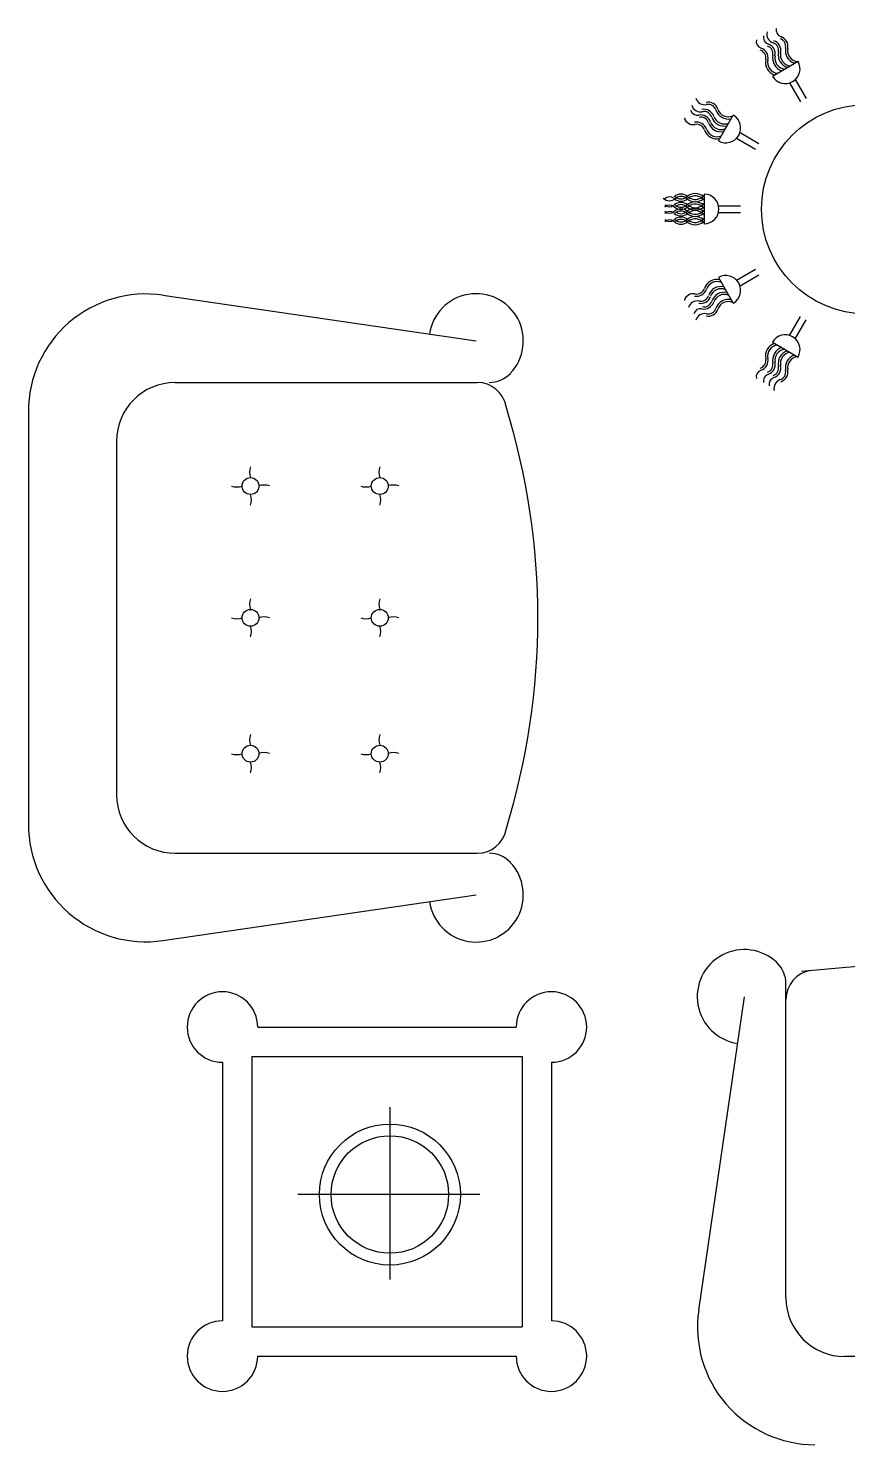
# Model space of a CAD drawing. Header units: inches. Extents: x 5.4 to 47.9, y 11.7 to 36.5.
# Drawn here: x 36.584 to 37.7, y 14.343 to 16.271 of the extents above; entities that cross this region are included whole.
import ezdxf

# ---------------------------------------------------------------- set-up
doc = ezdxf.new("R2010")
doc.units = ezdxf.units.IN
doc.header["$MEASUREMENT"] = 0
doc.layers.add('02', color=2, linetype='Continuous')

msp = doc.modelspace()

# ---------------------------------------------------------------- linework, layer by layer
at = {"layer": '02'}
for p, q in [((37.5973, 16.206), (37.6323, 16.2262)), ((37.6284, 16.2012), (37.6433, 16.1754)), ((37.6206, 16.1968), (37.6355, 16.1709)), ((37.5239, 16.1179), (37.5441, 16.1529)), ((37.5486, 16.1215), (37.5744, 16.1066)), ((37.5532, 16.1293), (37.5789, 16.1144)), ((37.5043, 16.0452), (37.5043, 16.0044)), ((37.5239, 16.0293), (37.5538, 16.0293)), ((37.5239, 16.0203), (37.5538, 16.0203)), ((37.5239, 15.9318), (37.5441, 15.8968)), ((37.5486, 15.9282), (37.5744, 15.9431)), ((37.5532, 15.9204), (37.5789, 15.9353)), ((36.7671, 15.9077), (37.1939, 15.8456)), ((37.6206, 15.8529), (37.6355, 15.8788)), ((37.6284, 15.8485), (37.6433, 15.8743)), ((37.5973, 15.8437), (37.6323, 15.8235)), ((36.7841, 15.7889), (37.1954, 15.7889)), ((36.5841, 15.7494), (36.5841, 15.1874)), ((36.7041, 15.7089), (36.7041, 15.2279)), ((36.7841, 15.1479), (37.1954, 15.1479)), ((36.7671, 15.0291), (37.1939, 15.0912)), ((37.6158, 14.5427), (37.6158, 14.9709)), ((37.497, 14.5258), (37.5591, 14.9526)), ((36.8964, 14.9113), (37.2484, 14.9113)), ((36.8884, 14.8713), (36.8884, 14.5033)), ((36.8884, 14.8713), (37.2564, 14.8713)), ((37.2564, 14.8713), (37.2564, 14.5033)), ((36.8484, 14.8633), (36.8484, 14.5113)), ((37.2964, 14.8633), (37.2964, 14.5113)), ((37.0764, 14.8021), (37.0764, 14.5675)), ((37.1987, 14.6833), (36.9512, 14.6833)), ((36.8884, 14.5033), (37.2564, 14.5033)), ((36.8964, 14.4633), (37.2484, 14.4633)), ((39.8718, 14.4627), (37.6958, 14.4627))]:
    msp.add_line(p, q, dxfattribs=at)
for centre, radius in [((37.725, 16.0248), 0.1425), ((36.8866, 15.6479), 0.0115), ((37.0626, 15.6479), 0.0115), ((36.8866, 15.4684), 0.0115), ((37.0626, 15.4684), 0.0115), ((36.8866, 15.2835), 0.0115), ((37.0626, 15.2835), 0.0115), ((37.0764, 14.6833), 0.096), ((37.0764, 14.6833), 0.08)]:
    msp.add_circle(centre, radius, dxfattribs=at)
for centre, radius, start, end in [((37.5945, 16.2588), 0.0095, 166.3259, 251.7622), ((37.6022, 16.2632), 0.0125, 166.3259, 251.7622), ((37.6119, 16.2688), 0.0095, 166.3259, 251.7622), ((37.6045, 16.2465), 0.011, 348.2378, 71.7622), ((37.6045, 16.2465), 0.014, 348.2378, 71.7622), ((37.5848, 16.2532), 0.0095, 166.3259, 251.7622), ((37.5774, 16.2308), 0.011, 348.2378, 71.7622), ((37.5774, 16.2308), 0.014, 348.2378, 71.7622), ((37.5871, 16.2364), 0.011, 348.2378, 71.7622), ((37.5871, 16.2364), 0.014, 348.2378, 71.7622), ((37.5948, 16.2409), 0.011, 348.2378, 71.7622), ((37.5948, 16.2409), 0.014, 348.2378, 71.7622), ((37.6232, 16.2349), 0.018, 168.2378, 252.1894), ((37.6232, 16.2349), 0.015, 168.2378, 263.672), ((37.633, 16.2406), 0.018, 168.2378, 252.1894), ((37.633, 16.2406), 0.015, 168.2378, 263.672), ((37.6058, 16.2249), 0.018, 168.2378, 252.1894), ((37.6058, 16.2249), 0.015, 168.2378, 263.672), ((37.6148, 16.2161), 0.0202, 210.0956, 29.9044), ((37.6156, 16.2305), 0.018, 168.2378, 252.1894), ((37.6156, 16.2305), 0.015, 168.2378, 263.672), ((37.495, 16.1622), 0.0095, 196.3259, 281.7622), ((37.4994, 16.1698), 0.0125, 196.3259, 281.7622), ((37.505, 16.1796), 0.0125, 196.3259, 281.7622), ((37.5042, 16.1468), 0.014, 18.2378, 101.7622), ((37.5098, 16.1565), 0.014, 18.2378, 101.7622), ((37.5098, 16.1565), 0.011, 18.2378, 101.7622), ((37.5374, 16.1656), 0.018, 198.2378, 282.1894), ((37.5374, 16.1656), 0.015, 198.2378, 293.672), ((37.4894, 16.1525), 0.0125, 196.3259, 281.7622), ((37.4942, 16.1294), 0.014, 18.2378, 101.7622), ((37.4942, 16.1294), 0.011, 18.2378, 101.7622), ((37.4998, 16.1391), 0.014, 18.2378, 101.7622), ((37.4998, 16.1391), 0.011, 18.2378, 101.7622), ((37.5042, 16.1468), 0.011, 18.2378, 101.7622), ((37.5274, 16.1482), 0.018, 198.2378, 282.1894), ((37.5274, 16.1482), 0.015, 198.2378, 293.672), ((37.5318, 16.1559), 0.018, 198.2378, 282.1894), ((37.5318, 16.1559), 0.015, 198.2378, 293.672), ((37.5339, 16.1354), 0.0202, 240.0956, 59.9044), ((37.5218, 16.1385), 0.018, 198.2378, 282.1894), ((37.5218, 16.1385), 0.015, 198.2378, 293.672), ((37.4728, 16.0313), 0.014, 48.2378, 131.7622), ((37.4922, 16.028), 0.018, 47.8106, 131.7622), ((37.4922, 16.053), 0.015, 228.2378, 323.672), ((37.5043, 16.0251), 0.0202, 270.0956, 89.9044), ((37.4572, 16.0489), 0.0125, 226.3259, 311.7622), ((37.4572, 16.0321), 0.0095, 48.2378, 133.6741), ((37.4572, 16.0376), 0.0095, 226.3259, 311.7622), ((37.4572, 16.0209), 0.0095, 48.2378, 133.6741), ((37.4728, 16.0497), 0.014, 228.2378, 311.7622), ((37.4728, 16.0201), 0.014, 48.2378, 131.7622), ((37.4728, 16.0385), 0.014, 228.2378, 311.7622), ((37.4728, 16.0112), 0.014, 48.2378, 131.7622), ((37.4728, 16.0313), 0.011, 48.2378, 131.7622), ((37.4728, 16.0497), 0.011, 228.2378, 311.7622), ((37.4728, 16.0201), 0.011, 48.2378, 131.7622), ((37.4728, 16.0385), 0.011, 228.2378, 311.7622), ((37.4922, 16.053), 0.018, 228.2378, 312.1894), ((37.4922, 16.0168), 0.018, 47.8106, 131.7622), ((37.4922, 16.0418), 0.018, 228.2378, 312.1894), ((37.4922, 16.0079), 0.018, 47.8106, 131.7622), ((37.4922, 16.028), 0.015, 36.328, 131.7622), ((37.4922, 16.0418), 0.015, 228.2378, 323.672), ((37.4922, 16.0168), 0.015, 36.328, 131.7622), ((37.4572, 16.0288), 0.0095, 226.3259, 311.7622), ((37.4572, 16.0121), 0.0095, 48.2378, 133.6741), ((37.4572, 16.0176), 0.0095, 226.3259, 311.7622), ((37.4572, 16.0008), 0.0095, 48.2378, 133.6741), ((37.4728, 16.0296), 0.014, 228.2378, 311.7622), ((37.4728, 16), 0.014, 48.2378, 131.7622), ((37.4728, 16.0184), 0.014, 228.2378, 311.7622), ((37.4728, 16.0112), 0.011, 48.2378, 131.7622), ((37.4728, 16.0296), 0.011, 228.2378, 311.7622), ((37.4728, 16), 0.011, 48.2378, 131.7622), ((37.4728, 16.0184), 0.011, 228.2378, 311.7622), ((37.4922, 16.0329), 0.018, 228.2378, 312.1894), ((37.4922, 15.9967), 0.018, 47.8106, 131.7622), ((37.4922, 16.0217), 0.018, 228.2378, 312.1894), ((37.4922, 16.0329), 0.015, 228.2378, 323.672), ((37.4922, 16.0079), 0.015, 36.328, 131.7622), ((37.4922, 16.0217), 0.015, 228.2378, 323.672), ((37.4922, 15.9967), 0.015, 36.328, 131.7622), ((37.5218, 15.9112), 0.018, 77.8106, 161.7622), ((37.5339, 15.9143), 0.0202, 300.0956, 119.9044), ((36.7441, 15.7494), 0.16, 81.7168, 180), ((37.1939, 15.8456), 0.0642, 316.3811, 171.7168), ((37.4894, 15.8972), 0.0125, 78.2378, 163.6741), ((37.4942, 15.9203), 0.014, 258.2378, 341.7622), ((37.4942, 15.9203), 0.011, 258.2378, 341.7622), ((37.5218, 15.9112), 0.015, 66.328, 161.7622), ((37.5274, 15.9015), 0.018, 77.8106, 161.7622), ((37.5274, 15.9015), 0.015, 66.328, 161.7622), ((37.5318, 15.8938), 0.018, 77.8106, 161.7622), ((37.5318, 15.8938), 0.015, 66.328, 161.7622), ((37.495, 15.8875), 0.0125, 78.2378, 163.6741), ((37.4998, 15.9105), 0.014, 258.2378, 341.7622), ((37.4998, 15.9105), 0.011, 258.2378, 341.7622), ((37.5042, 15.9029), 0.014, 258.2378, 341.7622), ((37.5042, 15.9029), 0.011, 258.2378, 341.7622), ((37.5098, 15.8932), 0.011, 258.2378, 341.7622), ((37.5374, 15.8841), 0.018, 77.8106, 161.7622), ((37.5374, 15.8841), 0.015, 66.328, 161.7622), ((37.4994, 15.8799), 0.0095, 78.2378, 163.6741), ((37.505, 15.8701), 0.0125, 78.2378, 163.6741), ((37.5098, 15.8932), 0.014, 258.2378, 341.7622), ((37.6148, 15.8336), 0.0202, 330.0956, 149.9044), ((37.6058, 15.8248), 0.018, 107.8106, 191.7622), ((37.6058, 15.8248), 0.015, 96.328, 191.7622), ((37.6156, 15.8192), 0.018, 107.8106, 191.7622), ((37.6156, 15.8192), 0.015, 96.328, 191.7622), ((37.6232, 15.8148), 0.018, 107.8106, 191.7622), ((37.5774, 15.8189), 0.011, 288.2378, 11.7622), ((37.5774, 15.8189), 0.014, 288.2378, 11.7622), ((37.5871, 15.8133), 0.011, 288.2378, 11.7622), ((37.5871, 15.8133), 0.014, 288.2378, 11.7622), ((37.6232, 15.8148), 0.015, 96.328, 191.7622), ((37.633, 15.8091), 0.018, 107.8106, 191.7622), ((37.633, 15.8091), 0.015, 96.328, 191.7622), ((37.2115, 15.8289), 0.04, 270, 316.3811), ((37.5848, 15.7965), 0.0095, 108.2378, 193.6741), ((37.5945, 15.7909), 0.0095, 108.2378, 193.6741), ((37.6022, 15.7865), 0.0095, 108.2378, 193.6741), ((37.5948, 15.8088), 0.011, 288.2378, 11.7622), ((37.5948, 15.8088), 0.014, 288.2378, 11.7622), ((37.6045, 15.8032), 0.011, 288.2378, 11.7622), ((37.6045, 15.8032), 0.014, 288.2378, 11.7622), ((36.7841, 15.7089), 0.08, 90, 180), ((37.1954, 15.7489), 0.04, 10.7832, 90), ((37.6119, 15.7809), 0.0125, 108.2378, 193.6741), ((36.2967, 15.4684), 0.9812, 342.935, 17.065), ((36.9057, 15.6667), 0.0204, 159.3152, 200.6848), ((37.0817, 15.6667), 0.0204, 159.3152, 200.6848), ((36.8679, 15.667), 0.0204, 249.3152, 290.6848), ((36.9053, 15.6289), 0.0204, 69.3152, 110.6848), ((37.0439, 15.667), 0.0204, 249.3152, 290.6848), ((37.0813, 15.6289), 0.0204, 69.3152, 110.6848), ((36.8676, 15.6292), 0.0204, 339.3152, 20.6848), ((37.0436, 15.6292), 0.0204, 339.3152, 20.6848), ((36.9057, 15.4871), 0.0204, 159.3152, 200.6848), ((37.0817, 15.4871), 0.0204, 159.3152, 200.6848), ((36.8679, 15.4875), 0.0204, 249.3152, 290.6848), ((36.9053, 15.4493), 0.0204, 69.3152, 110.6848), ((37.0439, 15.4875), 0.0204, 249.3152, 290.6848), ((37.0813, 15.4493), 0.0204, 69.3152, 110.6848), ((36.8676, 15.4497), 0.0204, 339.3152, 20.6848), ((37.0436, 15.4497), 0.0204, 339.3152, 20.6848), ((36.9057, 15.3022), 0.0204, 159.3152, 200.6848), ((37.0817, 15.3022), 0.0204, 159.3152, 200.6848), ((36.8679, 15.3026), 0.0204, 249.3152, 290.6848), ((36.9053, 15.2645), 0.0204, 69.3152, 110.6848), ((37.0439, 15.3026), 0.0204, 249.3152, 290.6848), ((37.0813, 15.2645), 0.0204, 69.3152, 110.6848), ((36.8676, 15.2648), 0.0204, 339.3152, 20.6848), ((37.0436, 15.2648), 0.0204, 339.3152, 20.6848), ((36.7841, 15.2279), 0.08, 180, 270), ((36.7441, 15.1874), 0.16, 180, 278.2832), ((37.1954, 15.1879), 0.04, 270, 349.2168), ((37.2115, 15.1079), 0.04, 43.6189, 90), ((37.1939, 15.0912), 0.0642, 188.2832, 43.6189), ((38.7845, 2.1565), 12.8819, 84.95029, 95.11099), ((37.5591, 14.9526), 0.0642, 46.3811, 261.7168), ((37.5758, 14.9701), 0.04, 0, 46.3811), ((37.6558, 14.949), 0.04, 99.4246, 180), ((36.8484, 14.9113), 0.048, 0, 270), ((37.2964, 14.9113), 0.048, 270, 180), ((37.6958, 14.5427), 0.08, 180, 270), ((37.6553, 14.5027), 0.16, 171.7168, 270), ((36.8484, 14.4633), 0.048, 90, 0), ((37.2964, 14.4633), 0.048, 180, 90)]:
    msp.add_arc(centre, radius, start, end, dxfattribs=at)

doc.saveas('drawing.dxf')
